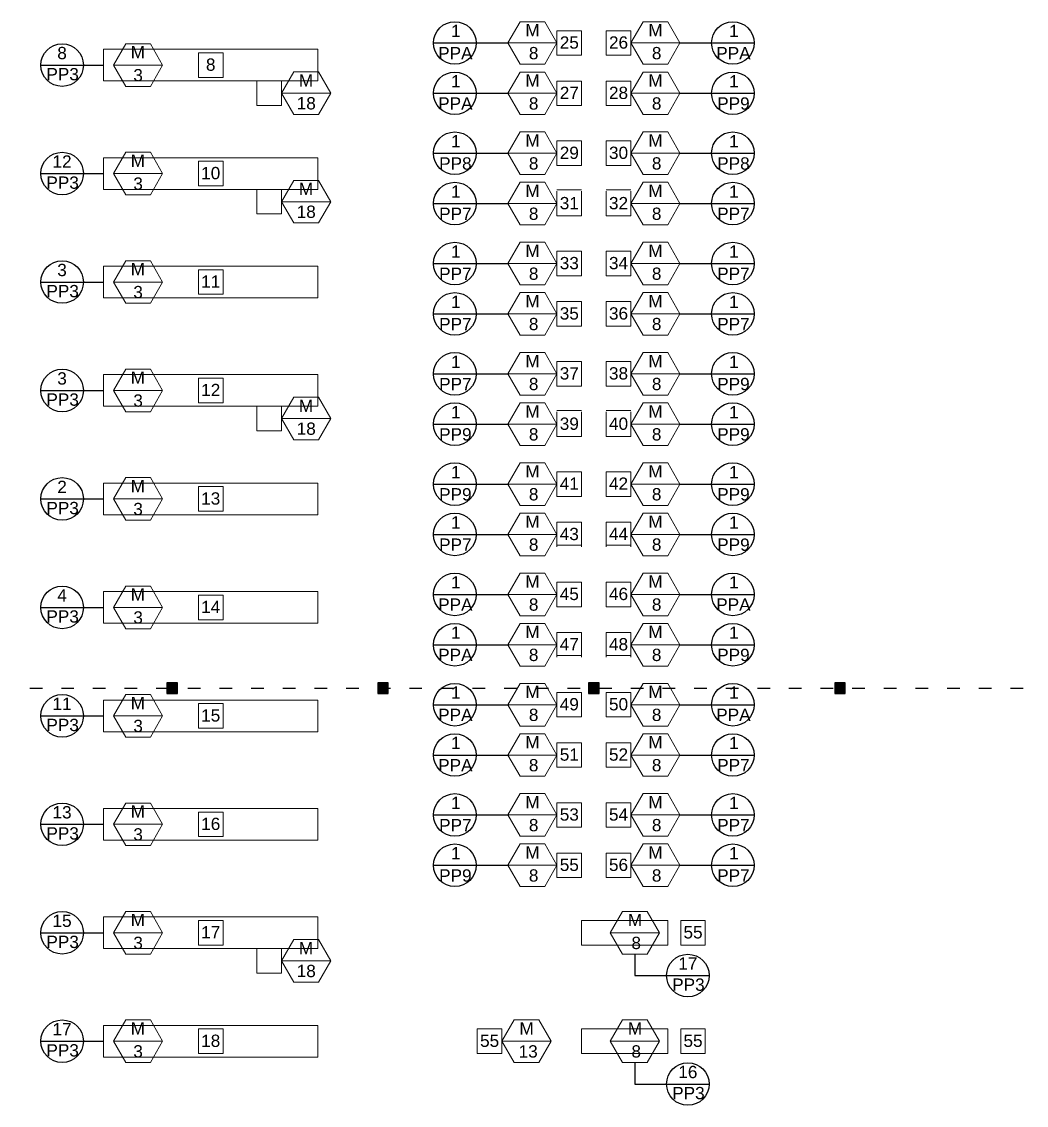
# Model space of a CAD drawing. Header units: millimetres. Extents: x 3339 to 2017737, y 4955 to 2748989.
# Drawn here: x 1590977 to 1619558, y 1249841 to 1280666 of the extents above; entities that cross this region are included whole.
import ezdxf

# ---------------------------------------------------------------- set-up
doc = ezdxf.new("R2010")
doc.units = ezdxf.units.MM
doc.header["$LTSCALE"] = 30
doc.linetypes.add('ACAD_ISO03W100', pattern=[30, 12, -18])
doc.layers.add('broken line', color=7, linetype='ACAD_ISO03W100', plot=False)
doc.layers.add('MACHINE', color=111, linetype='Continuous', lineweight=5)
doc.styles.get("Standard").update_dxf_attribs({"font": 'arial.ttf'})

msp = doc.modelspace()

# ---------------------------------------------------------------- hatches: boundary and pattern name
h = msp.add_hatch(color=2)
h.dxf.hatch_style = 1
h.paths.add_polyline_path([(1595405.787, 1261859.357), (1595105.787, 1261859.357), (1595105.787, 1261559.357), (1595405.787, 1261559.357)])
h = msp.add_hatch(color=2)
h.dxf.hatch_style = 1
h.paths.add_polyline_path([(1601405.787, 1261859.357), (1601105.787, 1261859.357), (1601105.787, 1261559.357), (1601405.787, 1261559.357)])
h = msp.add_hatch(color=2)
h.dxf.hatch_style = 1
h.paths.add_polyline_path([(1607405.787, 1261859.357), (1607105.787, 1261859.357), (1607105.787, 1261559.357), (1607405.787, 1261559.357)])
h = msp.add_hatch(color=2)
h.dxf.hatch_style = 1
h.paths.add_polyline_path([(1614405.787, 1261859.357), (1614105.787, 1261859.357), (1614105.787, 1261559.357), (1614405.787, 1261559.357)])

# ---------------------------------------------------------------- linework, layer by layer
for p, q in [((1602694.285, 1280059.493), (1603906.721, 1280059.493)), ((1603906.721, 1280059.493), (1604806.721, 1280059.493)), ((1609704.853, 1280059.493), (1610604.853, 1280059.493)), ((1610604.853, 1280059.493), (1611817.288, 1280059.493)), ((1591520.961, 1279430.659), (1592733.397, 1279430.659)), ((1592733.397, 1279430.659), (1593305.305, 1279430.659)), ((1602694.285, 1278627.889), (1603906.721, 1278627.889)), ((1603906.721, 1278627.889), (1604806.721, 1278627.889)), ((1609704.853, 1278627.889), (1610604.853, 1278627.889)), ((1610604.853, 1278627.889), (1611817.288, 1278627.889)), ((1602694.285, 1276922.381), (1603906.721, 1276922.381)), ((1603906.721, 1276922.381), (1604806.721, 1276922.381)), ((1609704.853, 1276922.381), (1610604.853, 1276922.381)), ((1610604.853, 1276922.381), (1611817.288, 1276922.381)), ((1591520.961, 1276345.401), (1592733.397, 1276345.401)), ((1592733.397, 1276345.401), (1593305.305, 1276345.401)), ((1602694.285, 1275490.777), (1603906.721, 1275490.777)), ((1603906.721, 1275490.777), (1604806.721, 1275490.777)), ((1609704.853, 1275490.777), (1610604.853, 1275490.777)), ((1610604.853, 1275490.777), (1611817.288, 1275490.777)), ((1602694.285, 1273785.27), (1603906.721, 1273785.27)), ((1603906.721, 1273785.27), (1604806.721, 1273785.27)), ((1609704.853, 1273785.27), (1610604.853, 1273785.27)), ((1610604.853, 1273785.27), (1611817.288, 1273785.27)), ((1591520.961, 1273260.142), (1592733.397, 1273260.142)), ((1592733.397, 1273260.142), (1593305.305, 1273260.142)), ((1602694.285, 1272353.666), (1603906.721, 1272353.666)), ((1603906.721, 1272353.666), (1604806.721, 1272353.666)), ((1609704.853, 1272353.666), (1610604.853, 1272353.666)), ((1610604.853, 1272353.666), (1611817.288, 1272353.666)), ((1602694.285, 1270648.158), (1603906.721, 1270648.158)), ((1603906.721, 1270648.158), (1604806.721, 1270648.158)), ((1609704.853, 1270648.158), (1610604.853, 1270648.158)), ((1610604.853, 1270648.158), (1611817.288, 1270648.158)), ((1591520.961, 1270174.884), (1592733.397, 1270174.884)), ((1592733.397, 1270174.884), (1593305.305, 1270174.884)), ((1602694.285, 1269216.554), (1603906.721, 1269216.554)), ((1603906.721, 1269216.554), (1604806.721, 1269216.554)), ((1609704.853, 1269216.554), (1610604.853, 1269216.554)), ((1610604.853, 1269216.554), (1611817.288, 1269216.554)), ((1602694.285, 1267511.046), (1603906.721, 1267511.046)), ((1603906.721, 1267511.046), (1604806.721, 1267511.046)), ((1609704.853, 1267511.046), (1610604.853, 1267511.046)), ((1610604.853, 1267511.046), (1611817.288, 1267511.046)), ((1591520.961, 1267089.625), (1592733.397, 1267089.625)), ((1592733.397, 1267089.625), (1593305.305, 1267089.625)), ((1602694.285, 1266079.442), (1603906.721, 1266079.442)), ((1603906.721, 1266079.442), (1604806.721, 1266079.442)), ((1609704.853, 1266079.442), (1610604.853, 1266079.442)), ((1610604.853, 1266079.442), (1611817.288, 1266079.442)), ((1602694.285, 1264373.935), (1603906.721, 1264373.935)), ((1603906.721, 1264373.935), (1604806.721, 1264373.935)), ((1609704.853, 1264373.935), (1610604.853, 1264373.935)), ((1610604.853, 1264373.935), (1611817.288, 1264373.935)), ((1591520.961, 1264004.366), (1592733.397, 1264004.366)), ((1592733.397, 1264004.366), (1593305.305, 1264004.366)), ((1602694.285, 1262942.331), (1603906.721, 1262942.331)), ((1603906.721, 1262942.331), (1604806.721, 1262942.331)), ((1609704.853, 1262942.331), (1610604.853, 1262942.331)), ((1610604.853, 1262942.331), (1611817.288, 1262942.331)), ((1602694.285, 1261236.823), (1603906.721, 1261236.823)), ((1603906.721, 1261236.823), (1604806.721, 1261236.823)), ((1609704.853, 1261236.823), (1610604.853, 1261236.823)), ((1610604.853, 1261236.823), (1611817.288, 1261236.823)), ((1591520.961, 1260919.108), (1592733.397, 1260919.108)), ((1592733.397, 1260919.108), (1593305.305, 1260919.108)), ((1602694.285, 1259805.219), (1603906.721, 1259805.219)), ((1603906.721, 1259805.219), (1604806.721, 1259805.219)), ((1609704.853, 1259805.219), (1610604.853, 1259805.219)), ((1610604.853, 1259805.219), (1611817.288, 1259805.219)), ((1602694.285, 1258099.711), (1603906.721, 1258099.711)), ((1603906.721, 1258099.711), (1604806.721, 1258099.711)), ((1609704.853, 1258099.711), (1610604.853, 1258099.711)), ((1610604.853, 1258099.711), (1611817.288, 1258099.711)), ((1591520.961, 1257833.849), (1592733.397, 1257833.849)), ((1592733.397, 1257833.849), (1593305.305, 1257833.849)), ((1602694.285, 1256668.108), (1603906.721, 1256668.108)), ((1603906.721, 1256668.108), (1604806.721, 1256668.108)), ((1609704.853, 1256668.108), (1610604.853, 1256668.108)), ((1610604.853, 1256668.108), (1611817.288, 1256668.108)), ((1591520.961, 1254748.591), (1592733.397, 1254748.591)), ((1592733.397, 1254748.591), (1593305.305, 1254748.591)), ((1608423.317, 1254142.373), (1608423.317, 1253531.998)), ((1608423.317, 1253531.998), (1609323.317, 1253531.998)), ((1609323.317, 1253531.998), (1610535.752, 1253531.998)), ((1591520.961, 1251663.332), (1592733.397, 1251663.332)), ((1592733.397, 1251663.332), (1593305.305, 1251663.332)), ((1608423.317, 1251057.114), (1608423.317, 1250446.739)), ((1608423.317, 1250446.739), (1609323.317, 1250446.739)), ((1609323.317, 1250446.739), (1610535.752, 1250446.739))]:
    msp.add_line(p, q)
for points in [[(1595405.787, 1261859.357), (1595105.787, 1261859.357), (1595105.787, 1261559.357), (1595405.787, 1261559.357), (1595405.787, 1261859.357)], [(1601405.787, 1261859.357), (1601105.787, 1261859.357), (1601105.787, 1261559.357), (1601405.787, 1261559.357), (1601405.787, 1261859.357)], [(1607405.787, 1261859.357), (1607105.787, 1261859.357), (1607105.787, 1261559.357), (1607405.787, 1261559.357), (1607405.787, 1261859.357)], [(1614405.787, 1261859.357), (1614105.787, 1261859.357), (1614105.787, 1261559.357), (1614405.787, 1261559.357), (1614405.787, 1261859.357)]]:
    msp.add_lwpolyline(points, close=True)
for centre in [(1603300.503, 1280059.493), (1611211.07, 1280059.493), (1592127.179, 1279430.659), (1603300.503, 1278627.889), (1611211.07, 1278627.889), (1603300.503, 1276922.381), (1611211.07, 1276922.381), (1592127.179, 1276345.401), (1603300.503, 1275490.777), (1611211.07, 1275490.777), (1603300.503, 1273785.27), (1611211.07, 1273785.27), (1592127.179, 1273260.142), (1603300.503, 1272353.666), (1611211.07, 1272353.666), (1603300.503, 1270648.158), (1611211.07, 1270648.158), (1592127.179, 1270174.884), (1603300.503, 1269216.554), (1611211.07, 1269216.554), (1603300.503, 1267511.046), (1611211.07, 1267511.046), (1592127.179, 1267089.625), (1603300.503, 1266079.442), (1611211.07, 1266079.442), (1603300.503, 1264373.935), (1611211.07, 1264373.935), (1592127.179, 1264004.366), (1603300.503, 1262942.331), (1611211.07, 1262942.331), (1603300.503, 1261236.823), (1611211.07, 1261236.823), (1592127.179, 1260919.108), (1603300.503, 1259805.219), (1611211.07, 1259805.219), (1603300.503, 1258099.711), (1611211.07, 1258099.711), (1592127.179, 1257833.849), (1603300.503, 1256668.108), (1611211.07, 1256668.108), (1592127.179, 1254748.591), (1609929.535, 1253531.998), (1592127.179, 1251663.332), (1609929.535, 1250446.739)]:
    msp.add_circle(centre, 606.218)
at = {"layer": 'broken line'}
msp.add_line((1589405.787, 1261709.537), (1620955.787, 1261709.537), dxfattribs=at)
at = {"layer": 'MACHINE'}
for p, q in [((1606205.787, 1280409.493), (1606905.787, 1280409.493)), ((1606205.787, 1279709.493), (1606205.787, 1280409.493)), ((1606905.787, 1280409.493), (1606905.787, 1279709.493)), ((1608305.787, 1280409.493), (1607605.787, 1280409.493)), ((1607605.787, 1280409.493), (1607605.787, 1279709.493)), ((1608305.787, 1279709.493), (1608305.787, 1280409.493)), ((1599405.305, 1279880.659), (1593305.305, 1279880.659)), ((1593305.305, 1279880.659), (1593305.305, 1278980.659)), ((1599405.305, 1278980.659), (1599405.305, 1279880.659)), ((1604805.787, 1280059.493), (1606205.787, 1280059.493)), ((1608304.853, 1280059.493), (1609704.853, 1280059.493)), ((1596005.305, 1279780.659), (1596705.305, 1279780.659)), ((1596005.305, 1279080.659), (1596005.305, 1279780.659)), ((1596705.305, 1279780.659), (1596705.305, 1279080.659)), ((1606905.787, 1279709.493), (1606205.787, 1279709.493)), ((1607605.787, 1279709.493), (1608305.787, 1279709.493)), ((1593588.157, 1279430.659), (1594988.157, 1279430.659)), ((1593305.305, 1278980.659), (1599405.305, 1278980.659)), ((1596705.305, 1279080.659), (1596005.305, 1279080.659)), ((1597671.353, 1278980.659), (1598371.353, 1278980.659)), ((1597671.353, 1278280.659), (1597671.353, 1278980.659)), ((1598371.353, 1278980.659), (1598371.353, 1278280.659)), ((1606205.787, 1278977.889), (1606905.787, 1278977.889)), ((1606205.787, 1278277.889), (1606205.787, 1278977.889)), ((1606905.787, 1278977.889), (1606905.787, 1278277.889)), ((1608305.787, 1278977.889), (1607605.787, 1278977.889)), ((1607605.787, 1278977.889), (1607605.787, 1278277.889)), ((1608305.787, 1278277.889), (1608305.787, 1278977.889)), ((1598371.353, 1278630.659), (1599771.353, 1278630.659)), ((1604805.787, 1278627.889), (1606205.787, 1278627.889)), ((1608304.853, 1278627.889), (1609704.853, 1278627.889)), ((1598371.353, 1278280.659), (1597671.353, 1278280.659)), ((1606905.787, 1278277.889), (1606205.787, 1278277.889)), ((1607605.787, 1278277.889), (1608305.787, 1278277.889)), ((1606205.787, 1277272.381), (1606905.787, 1277272.381)), ((1606205.787, 1276572.381), (1606205.787, 1277272.381)), ((1606905.787, 1277272.381), (1606905.787, 1276572.381)), ((1608305.787, 1277272.381), (1607605.787, 1277272.381)), ((1607605.787, 1277272.381), (1607605.787, 1276572.381)), ((1608305.787, 1276572.381), (1608305.787, 1277272.381)), ((1599405.305, 1276795.401), (1593305.305, 1276795.401)), ((1593305.305, 1276795.401), (1593305.305, 1275895.401)), ((1599405.305, 1275895.401), (1599405.305, 1276795.401)), ((1604805.787, 1276922.381), (1606205.787, 1276922.381)), ((1608304.853, 1276922.381), (1609704.853, 1276922.381)), ((1596005.305, 1276695.401), (1596705.305, 1276695.401)), ((1596005.305, 1275995.401), (1596005.305, 1276695.401)), ((1596705.305, 1276695.401), (1596705.305, 1275995.401)), ((1606905.787, 1276572.381), (1606205.787, 1276572.381)), ((1607605.787, 1276572.381), (1608305.787, 1276572.381)), ((1593588.157, 1276345.401), (1594988.157, 1276345.401)), ((1593305.305, 1275895.401), (1599405.305, 1275895.401)), ((1596705.305, 1275995.401), (1596005.305, 1275995.401)), ((1597671.353, 1275895.401), (1598371.353, 1275895.401)), ((1597671.353, 1275195.401), (1597671.353, 1275895.401)), ((1598371.353, 1275895.401), (1598371.353, 1275195.401)), ((1606205.787, 1275882.027), (1606905.787, 1275882.027)), ((1608305.787, 1275882.027), (1607605.787, 1275882.027)), ((1606205.787, 1275140.777), (1606205.787, 1275840.777)), ((1606905.787, 1275840.777), (1606905.787, 1275140.777)), ((1607605.787, 1275840.777), (1607605.787, 1275140.777)), ((1608305.787, 1275140.777), (1608305.787, 1275840.777)), ((1598371.353, 1275545.401), (1599771.353, 1275545.401)), ((1604805.787, 1275490.777), (1606205.787, 1275490.777)), ((1608304.853, 1275490.777), (1609704.853, 1275490.777)), ((1598371.353, 1275195.401), (1597671.353, 1275195.401)), ((1606905.787, 1275140.777), (1606205.787, 1275140.777)), ((1607605.787, 1275140.777), (1608305.787, 1275140.777)), ((1606205.787, 1274135.27), (1606905.787, 1274135.27)), ((1606205.787, 1273435.27), (1606205.787, 1274135.27)), ((1606905.787, 1274135.27), (1606905.787, 1273435.27)), ((1608305.787, 1274135.27), (1607605.787, 1274135.27)), ((1607605.787, 1274135.27), (1607605.787, 1273435.27)), ((1608305.787, 1273435.27), (1608305.787, 1274135.27)), ((1599405.305, 1273710.142), (1593305.305, 1273710.142)), ((1593305.305, 1273710.142), (1593305.305, 1272810.142)), ((1599405.305, 1272810.142), (1599405.305, 1273710.142)), ((1604805.787, 1273785.27), (1606205.787, 1273785.27)), ((1608304.853, 1273785.27), (1609704.853, 1273785.27)), ((1596005.305, 1273610.142), (1596705.305, 1273610.142)), ((1596005.305, 1272910.142), (1596005.305, 1273610.142)), ((1596705.305, 1273610.142), (1596705.305, 1272910.142)), ((1606905.787, 1273435.27), (1606205.787, 1273435.27)), ((1607605.787, 1273435.27), (1608305.787, 1273435.27)), ((1593588.157, 1273260.142), (1594988.157, 1273260.142)), ((1593305.305, 1272810.142), (1599405.305, 1272810.142)), ((1596705.305, 1272910.142), (1596005.305, 1272910.142)), ((1606205.787, 1272703.666), (1606905.787, 1272703.666)), ((1606205.787, 1272003.666), (1606205.787, 1272703.666)), ((1606905.787, 1272703.666), (1606905.787, 1272003.666)), ((1608305.787, 1272703.666), (1607605.787, 1272703.666)), ((1607605.787, 1272703.666), (1607605.787, 1272003.666)), ((1608305.787, 1272003.666), (1608305.787, 1272703.666)), ((1604805.787, 1272353.666), (1606205.787, 1272353.666)), ((1608304.853, 1272353.666), (1609704.853, 1272353.666)), ((1606905.787, 1272003.666), (1606205.787, 1272003.666)), ((1607605.787, 1272003.666), (1608305.787, 1272003.666)), ((1606205.787, 1270998.158), (1606905.787, 1270998.158)), ((1606205.787, 1270298.158), (1606205.787, 1270998.158)), ((1606905.787, 1270998.158), (1606905.787, 1270298.158)), ((1608305.787, 1270998.158), (1607605.787, 1270998.158)), ((1607605.787, 1270998.158), (1607605.787, 1270298.158)), ((1608305.787, 1270298.158), (1608305.787, 1270998.158)), ((1599405.305, 1270624.884), (1593305.305, 1270624.884)), ((1593305.305, 1270624.884), (1593305.305, 1269724.884)), ((1599405.305, 1269724.884), (1599405.305, 1270624.884)), ((1604805.787, 1270648.158), (1606205.787, 1270648.158)), ((1608304.853, 1270648.158), (1609704.853, 1270648.158)), ((1596005.305, 1270524.884), (1596705.305, 1270524.884)), ((1596005.305, 1269824.884), (1596005.305, 1270524.884)), ((1596705.305, 1270524.884), (1596705.305, 1269824.884)), ((1593588.157, 1270174.884), (1594988.157, 1270174.884)), ((1606905.787, 1270298.158), (1606205.787, 1270298.158)), ((1607605.787, 1270298.158), (1608305.787, 1270298.158)), ((1593305.305, 1269724.884), (1599405.305, 1269724.884)), ((1596705.305, 1269824.884), (1596005.305, 1269824.884)), ((1597671.353, 1269724.884), (1598371.353, 1269724.884)), ((1597671.353, 1269024.884), (1597671.353, 1269724.884)), ((1598371.353, 1269724.884), (1598371.353, 1269024.884)), ((1606205.787, 1269607.804), (1606905.787, 1269607.804)), ((1606205.787, 1268866.554), (1606205.787, 1269566.554)), ((1606905.787, 1269566.554), (1606905.787, 1268866.554)), ((1608305.787, 1269607.804), (1607605.787, 1269607.804)), ((1607605.787, 1269566.554), (1607605.787, 1268866.554)), ((1608305.787, 1268866.554), (1608305.787, 1269566.554)), ((1598371.353, 1269374.884), (1599771.353, 1269374.884)), ((1604805.787, 1269216.554), (1606205.787, 1269216.554)), ((1608304.853, 1269216.554), (1609704.853, 1269216.554)), ((1598371.353, 1269024.884), (1597671.353, 1269024.884)), ((1606905.787, 1268866.554), (1606205.787, 1268866.554)), ((1607605.787, 1268866.554), (1608305.787, 1268866.554)), ((1606205.787, 1267861.046), (1606905.787, 1267861.046)), ((1606205.787, 1267161.046), (1606205.787, 1267861.046)), ((1606905.787, 1267861.046), (1606905.787, 1267161.046)), ((1608305.787, 1267861.046), (1607605.787, 1267861.046)), ((1607605.787, 1267861.046), (1607605.787, 1267161.046)), ((1608305.787, 1267161.046), (1608305.787, 1267861.046)), ((1599405.305, 1267539.625), (1593305.305, 1267539.625)), ((1593305.305, 1267539.625), (1593305.305, 1266639.625)), ((1599405.305, 1266639.625), (1599405.305, 1267539.625)), ((1596005.305, 1267439.625), (1596705.305, 1267439.625)), ((1596005.305, 1266739.625), (1596005.305, 1267439.625)), ((1596705.305, 1267439.625), (1596705.305, 1266739.625)), ((1604805.787, 1267511.046), (1606205.787, 1267511.046)), ((1608304.853, 1267511.046), (1609704.853, 1267511.046)), ((1593588.157, 1267089.625), (1594988.157, 1267089.625)), ((1606905.787, 1267161.046), (1606205.787, 1267161.046)), ((1607605.787, 1267161.046), (1608305.787, 1267161.046)), ((1593305.305, 1266639.625), (1599405.305, 1266639.625)), ((1596705.305, 1266739.625), (1596005.305, 1266739.625)), ((1606205.787, 1266429.442), (1606905.787, 1266429.442)), ((1606205.787, 1265729.442), (1606205.787, 1266429.442)), ((1606905.787, 1266429.442), (1606905.787, 1265729.442)), ((1608305.787, 1266429.442), (1607605.787, 1266429.442)), ((1607605.787, 1266429.442), (1607605.787, 1265729.442)), ((1608305.787, 1265729.442), (1608305.787, 1266429.442)), ((1604805.787, 1266079.442), (1606205.787, 1266079.442)), ((1608304.853, 1266079.442), (1609704.853, 1266079.442)), ((1606905.787, 1265770.692), (1606205.787, 1265770.692)), ((1607605.787, 1265770.692), (1608305.787, 1265770.692)), ((1599405.305, 1264454.366), (1593305.305, 1264454.366)), ((1593305.305, 1264454.366), (1593305.305, 1263554.366)), ((1599405.305, 1263554.366), (1599405.305, 1264454.366)), ((1606205.787, 1264723.935), (1606905.787, 1264723.935)), ((1606205.787, 1264023.935), (1606205.787, 1264723.935)), ((1606905.787, 1264723.935), (1606905.787, 1264023.935)), ((1608305.787, 1264723.935), (1607605.787, 1264723.935)), ((1607605.787, 1264723.935), (1607605.787, 1264023.935)), ((1608305.787, 1264023.935), (1608305.787, 1264723.935)), ((1596005.305, 1264354.366), (1596705.305, 1264354.366)), ((1596005.305, 1263654.366), (1596005.305, 1264354.366)), ((1596705.305, 1264354.366), (1596705.305, 1263654.366)), ((1604805.787, 1264373.935), (1606205.787, 1264373.935)), ((1608304.853, 1264373.935), (1609704.853, 1264373.935)), ((1593588.157, 1264004.366), (1594988.157, 1264004.366)), ((1606905.787, 1264023.935), (1606205.787, 1264023.935)), ((1607605.787, 1264023.935), (1608305.787, 1264023.935)), ((1593305.305, 1263554.366), (1599405.305, 1263554.366)), ((1596705.305, 1263654.366), (1596005.305, 1263654.366)), ((1606205.787, 1263292.331), (1606905.787, 1263292.331)), ((1606205.787, 1262592.331), (1606205.787, 1263292.331)), ((1606905.787, 1263292.331), (1606905.787, 1262592.331)), ((1608305.787, 1263292.331), (1607605.787, 1263292.331)), ((1607605.787, 1263292.331), (1607605.787, 1262592.331)), ((1608305.787, 1262592.331), (1608305.787, 1263292.331)), ((1604805.787, 1262942.331), (1606205.787, 1262942.331)), ((1608304.853, 1262942.331), (1609704.853, 1262942.331)), ((1606905.787, 1262633.581), (1606205.787, 1262633.581)), ((1607605.787, 1262633.581), (1608305.787, 1262633.581)), ((1599405.305, 1261369.108), (1593305.305, 1261369.108)), ((1593305.305, 1261369.108), (1593305.305, 1260469.108)), ((1599405.305, 1260469.108), (1599405.305, 1261369.108)), ((1606205.787, 1261586.823), (1606905.787, 1261586.823)), ((1606205.787, 1260886.823), (1606205.787, 1261586.823)), ((1606905.787, 1261586.823), (1606905.787, 1260886.823)), ((1608305.787, 1261586.823), (1607605.787, 1261586.823)), ((1607605.787, 1261586.823), (1607605.787, 1260886.823)), ((1608305.787, 1260886.823), (1608305.787, 1261586.823)), ((1596005.305, 1261269.108), (1596705.305, 1261269.108)), ((1596005.305, 1260569.108), (1596005.305, 1261269.108)), ((1596705.305, 1261269.108), (1596705.305, 1260569.108)), ((1604805.787, 1261236.823), (1606205.787, 1261236.823)), ((1608304.853, 1261236.823), (1609704.853, 1261236.823)), ((1593588.157, 1260919.108), (1594988.157, 1260919.108)), ((1606905.787, 1260886.823), (1606205.787, 1260886.823)), ((1607605.787, 1260886.823), (1608305.787, 1260886.823)), ((1593305.305, 1260469.108), (1599405.305, 1260469.108)), ((1596705.305, 1260569.108), (1596005.305, 1260569.108)), ((1606205.787, 1260155.219), (1606905.787, 1260155.219)), ((1606205.787, 1259455.219), (1606205.787, 1260155.219)), ((1606905.787, 1260155.219), (1606905.787, 1259455.219)), ((1608305.787, 1260155.219), (1607605.787, 1260155.219)), ((1607605.787, 1260155.219), (1607605.787, 1259455.219)), ((1608305.787, 1259455.219), (1608305.787, 1260155.219)), ((1604805.787, 1259805.219), (1606205.787, 1259805.219)), ((1608304.853, 1259805.219), (1609704.853, 1259805.219)), ((1606905.787, 1259455.219), (1606205.787, 1259455.219)), ((1607605.787, 1259455.219), (1608305.787, 1259455.219)), ((1606205.787, 1258449.711), (1606905.787, 1258449.711)), ((1606205.787, 1257749.711), (1606205.787, 1258449.711)), ((1606905.787, 1258449.711), (1606905.787, 1257749.711)), ((1608305.787, 1258449.711), (1607605.787, 1258449.711)), ((1607605.787, 1258449.711), (1607605.787, 1257749.711)), ((1608305.787, 1257749.711), (1608305.787, 1258449.711)), ((1599405.305, 1258283.849), (1593305.305, 1258283.849)), ((1593305.305, 1258283.849), (1593305.305, 1257383.849)), ((1596005.305, 1258183.849), (1596705.305, 1258183.849)), ((1596005.305, 1257483.849), (1596005.305, 1258183.849)), ((1596705.305, 1258183.849), (1596705.305, 1257483.849)), ((1599405.305, 1257383.849), (1599405.305, 1258283.849)), ((1604805.787, 1258099.711), (1606205.787, 1258099.711)), ((1608304.853, 1258099.711), (1609704.853, 1258099.711)), ((1593588.157, 1257833.849), (1594988.157, 1257833.849)), ((1606905.787, 1257749.711), (1606205.787, 1257749.711)), ((1607605.787, 1257749.711), (1608305.787, 1257749.711)), ((1593305.305, 1257383.849), (1599405.305, 1257383.849)), ((1596705.305, 1257483.849), (1596005.305, 1257483.849)), ((1606205.787, 1257018.108), (1606905.787, 1257018.108)), ((1606205.787, 1256318.108), (1606205.787, 1257018.108)), ((1606905.787, 1257018.108), (1606905.787, 1256318.108)), ((1608305.787, 1257018.108), (1607605.787, 1257018.108)), ((1607605.787, 1257018.108), (1607605.787, 1256318.108)), ((1608305.787, 1256318.108), (1608305.787, 1257018.108)), ((1604805.787, 1256668.108), (1606205.787, 1256668.108)), ((1608304.853, 1256668.108), (1609704.853, 1256668.108)), ((1606905.787, 1256318.108), (1606205.787, 1256318.108)), ((1607605.787, 1256318.108), (1608305.787, 1256318.108)), ((1599405.305, 1255198.591), (1593305.305, 1255198.591)), ((1593305.305, 1255198.591), (1593305.305, 1254298.591)), ((1596005.305, 1255098.591), (1596705.305, 1255098.591)), ((1596005.305, 1254398.591), (1596005.305, 1255098.591)), ((1596705.305, 1255098.591), (1596705.305, 1254398.591)), ((1599405.305, 1254298.591), (1599405.305, 1255198.591)), ((1606905.787, 1255098.591), (1609354.853, 1255098.591)), ((1606905.787, 1255098.591), (1606905.787, 1254398.591)), ((1609354.853, 1254398.591), (1609354.853, 1255098.591)), ((1609725.046, 1255098.591), (1610425.046, 1255098.591)), ((1609725.046, 1254398.591), (1609725.046, 1255098.591)), ((1610425.046, 1255098.591), (1610425.046, 1254398.591)), ((1593588.157, 1254748.591), (1594988.157, 1254748.591)), ((1607723.317, 1254748.591), (1609123.317, 1254748.591)), ((1593305.305, 1254298.591), (1599405.305, 1254298.591)), ((1596705.305, 1254398.591), (1596005.305, 1254398.591)), ((1597671.353, 1254298.591), (1598371.353, 1254298.591)), ((1597671.353, 1253598.591), (1597671.353, 1254298.591)), ((1598371.353, 1254298.591), (1598371.353, 1253598.591)), ((1606905.787, 1254398.591), (1609354.853, 1254398.591)), ((1610425.046, 1254398.591), (1609725.046, 1254398.591)), ((1598371.353, 1253948.591), (1599771.353, 1253948.591)), ((1598371.353, 1253598.591), (1597671.353, 1253598.591)), ((1599405.305, 1252113.332), (1593305.305, 1252113.332)), ((1593305.305, 1252113.332), (1593305.305, 1251213.332)), ((1596005.305, 1252013.332), (1596705.305, 1252013.332)), ((1596005.305, 1251313.332), (1596005.305, 1252013.332)), ((1596705.305, 1252013.332), (1596705.305, 1251313.332)), ((1599405.305, 1251213.332), (1599405.305, 1252113.332)), ((1603938.464, 1252013.332), (1604638.464, 1252013.332)), ((1603938.464, 1251313.332), (1603938.464, 1252013.332)), ((1604638.464, 1252013.332), (1604638.464, 1251313.332)), ((1606905.787, 1252013.332), (1609354.853, 1252013.332)), ((1606905.787, 1252013.332), (1606905.787, 1251313.332)), ((1609354.853, 1251313.332), (1609354.853, 1252013.332)), ((1609725.046, 1252013.332), (1610425.046, 1252013.332)), ((1609725.046, 1251313.332), (1609725.046, 1252013.332)), ((1610425.046, 1252013.332), (1610425.046, 1251313.332)), ((1593588.157, 1251663.332), (1594988.157, 1251663.332)), ((1604637.53, 1251663.332), (1606037.53, 1251663.332)), ((1607723.317, 1251663.332), (1609123.317, 1251663.332)), ((1593305.305, 1251213.332), (1599405.305, 1251213.332)), ((1596705.305, 1251313.332), (1596005.305, 1251313.332)), ((1604638.464, 1251313.332), (1603938.464, 1251313.332)), ((1606905.787, 1251313.332), (1609354.853, 1251313.332)), ((1610425.046, 1251313.332), (1609725.046, 1251313.332))]:
    msp.add_line(p, q, dxfattribs=at)
for points in [[(1605155.787, 1280665.711), (1604805.787, 1280059.493), (1605155.787, 1279453.275), (1605855.787, 1279453.275), (1606205.787, 1280059.493), (1605855.787, 1280665.711)], [(1608654.853, 1280665.711), (1608304.853, 1280059.493), (1608654.853, 1279453.275), (1609354.853, 1279453.275), (1609704.853, 1280059.493), (1609354.853, 1280665.711)], [(1593938.157, 1280036.877), (1593588.157, 1279430.659), (1593938.157, 1278824.442), (1594638.157, 1278824.442), (1594988.157, 1279430.659), (1594638.157, 1280036.877)], [(1598721.353, 1279236.877), (1598371.353, 1278630.659), (1598721.353, 1278024.442), (1599421.353, 1278024.442), (1599771.353, 1278630.659), (1599421.353, 1279236.877)], [(1605155.787, 1279234.107), (1604805.787, 1278627.889), (1605155.787, 1278021.671), (1605855.787, 1278021.671), (1606205.787, 1278627.889), (1605855.787, 1279234.107)], [(1608654.853, 1279234.107), (1608304.853, 1278627.889), (1608654.853, 1278021.671), (1609354.853, 1278021.671), (1609704.853, 1278627.889), (1609354.853, 1279234.107)], [(1605155.787, 1277528.599), (1604805.787, 1276922.381), (1605155.787, 1276316.163), (1605855.787, 1276316.163), (1606205.787, 1276922.381), (1605855.787, 1277528.599)], [(1608654.853, 1277528.599), (1608304.853, 1276922.381), (1608654.853, 1276316.163), (1609354.853, 1276316.163), (1609704.853, 1276922.381), (1609354.853, 1277528.599)], [(1593938.157, 1276951.619), (1593588.157, 1276345.401), (1593938.157, 1275739.183), (1594638.157, 1275739.183), (1594988.157, 1276345.401), (1594638.157, 1276951.619)], [(1598721.353, 1276151.619), (1598371.353, 1275545.401), (1598721.353, 1274939.183), (1599421.353, 1274939.183), (1599771.353, 1275545.401), (1599421.353, 1276151.619)], [(1605155.787, 1276096.995), (1604805.787, 1275490.777), (1605155.787, 1274884.56), (1605855.787, 1274884.56), (1606205.787, 1275490.777), (1605855.787, 1276096.995)], [(1608654.853, 1276096.995), (1608304.853, 1275490.777), (1608654.853, 1274884.56), (1609354.853, 1274884.56), (1609704.853, 1275490.777), (1609354.853, 1276096.995)], [(1605155.787, 1274391.487), (1604805.787, 1273785.27), (1605155.787, 1273179.052), (1605855.787, 1273179.052), (1606205.787, 1273785.27), (1605855.787, 1274391.487)], [(1608654.853, 1274391.487), (1608304.853, 1273785.27), (1608654.853, 1273179.052), (1609354.853, 1273179.052), (1609704.853, 1273785.27), (1609354.853, 1274391.487)], [(1593938.157, 1273866.36), (1593588.157, 1273260.142), (1593938.157, 1272653.924), (1594638.157, 1272653.924), (1594988.157, 1273260.142), (1594638.157, 1273866.36)], [(1605155.787, 1272959.883), (1604805.787, 1272353.666), (1605155.787, 1271747.448), (1605855.787, 1271747.448), (1606205.787, 1272353.666), (1605855.787, 1272959.883)], [(1608654.853, 1272959.883), (1608304.853, 1272353.666), (1608654.853, 1271747.448), (1609354.853, 1271747.448), (1609704.853, 1272353.666), (1609354.853, 1272959.883)], [(1605155.787, 1271254.376), (1604805.787, 1270648.158), (1605155.787, 1270041.94), (1605855.787, 1270041.94), (1606205.787, 1270648.158), (1605855.787, 1271254.376)], [(1608654.853, 1271254.376), (1608304.853, 1270648.158), (1608654.853, 1270041.94), (1609354.853, 1270041.94), (1609704.853, 1270648.158), (1609354.853, 1271254.376)], [(1593938.157, 1270781.101), (1593588.157, 1270174.884), (1593938.157, 1269568.666), (1594638.157, 1269568.666), (1594988.157, 1270174.884), (1594638.157, 1270781.101)], [(1598721.353, 1269981.101), (1598371.353, 1269374.884), (1598721.353, 1268768.666), (1599421.353, 1268768.666), (1599771.353, 1269374.884), (1599421.353, 1269981.101)], [(1605155.787, 1269822.772), (1604805.787, 1269216.554), (1605155.787, 1268610.336), (1605855.787, 1268610.336), (1606205.787, 1269216.554), (1605855.787, 1269822.772)], [(1608654.853, 1269822.772), (1608304.853, 1269216.554), (1608654.853, 1268610.336), (1609354.853, 1268610.336), (1609704.853, 1269216.554), (1609354.853, 1269822.772)], [(1605155.787, 1268117.264), (1604805.787, 1267511.046), (1605155.787, 1266904.829), (1605855.787, 1266904.829), (1606205.787, 1267511.046), (1605855.787, 1268117.264)], [(1608654.853, 1268117.264), (1608304.853, 1267511.046), (1608654.853, 1266904.829), (1609354.853, 1266904.829), (1609704.853, 1267511.046), (1609354.853, 1268117.264)], [(1593938.157, 1267695.843), (1593588.157, 1267089.625), (1593938.157, 1266483.407), (1594638.157, 1266483.407), (1594988.157, 1267089.625), (1594638.157, 1267695.843)], [(1605155.787, 1266685.66), (1604805.787, 1266079.442), (1605155.787, 1265473.225), (1605855.787, 1265473.225), (1606205.787, 1266079.442), (1605855.787, 1266685.66)], [(1608654.853, 1266685.66), (1608304.853, 1266079.442), (1608654.853, 1265473.225), (1609354.853, 1265473.225), (1609704.853, 1266079.442), (1609354.853, 1266685.66)], [(1605155.787, 1264980.153), (1604805.787, 1264373.935), (1605155.787, 1263767.717), (1605855.787, 1263767.717), (1606205.787, 1264373.935), (1605855.787, 1264980.153)], [(1608654.853, 1264980.153), (1608304.853, 1264373.935), (1608654.853, 1263767.717), (1609354.853, 1263767.717), (1609704.853, 1264373.935), (1609354.853, 1264980.153)], [(1593938.157, 1264610.584), (1593588.157, 1264004.366), (1593938.157, 1263398.149), (1594638.157, 1263398.149), (1594988.157, 1264004.366), (1594638.157, 1264610.584)], [(1605155.787, 1263548.549), (1604805.787, 1262942.331), (1605155.787, 1262336.113), (1605855.787, 1262336.113), (1606205.787, 1262942.331), (1605855.787, 1263548.549)], [(1608654.853, 1263548.549), (1608304.853, 1262942.331), (1608654.853, 1262336.113), (1609354.853, 1262336.113), (1609704.853, 1262942.331), (1609354.853, 1263548.549)], [(1605155.787, 1261843.041), (1604805.787, 1261236.823), (1605155.787, 1260630.605), (1605855.787, 1260630.605), (1606205.787, 1261236.823), (1605855.787, 1261843.041)], [(1608654.853, 1261843.041), (1608304.853, 1261236.823), (1608654.853, 1260630.605), (1609354.853, 1260630.605), (1609704.853, 1261236.823), (1609354.853, 1261843.041)], [(1593938.157, 1261525.326), (1593588.157, 1260919.108), (1593938.157, 1260312.89), (1594638.157, 1260312.89), (1594988.157, 1260919.108), (1594638.157, 1261525.326)], [(1605155.787, 1260411.437), (1604805.787, 1259805.219), (1605155.787, 1259199.001), (1605855.787, 1259199.001), (1606205.787, 1259805.219), (1605855.787, 1260411.437)], [(1608654.853, 1260411.437), (1608304.853, 1259805.219), (1608654.853, 1259199.001), (1609354.853, 1259199.001), (1609704.853, 1259805.219), (1609354.853, 1260411.437)], [(1605155.787, 1258705.929), (1604805.787, 1258099.711), (1605155.787, 1257493.494), (1605855.787, 1257493.494), (1606205.787, 1258099.711), (1605855.787, 1258705.929)], [(1608654.853, 1258705.929), (1608304.853, 1258099.711), (1608654.853, 1257493.494), (1609354.853, 1257493.494), (1609704.853, 1258099.711), (1609354.853, 1258705.929)], [(1593938.157, 1258440.067), (1593588.157, 1257833.849), (1593938.157, 1257227.631), (1594638.157, 1257227.631), (1594988.157, 1257833.849), (1594638.157, 1258440.067)], [(1605155.787, 1257274.325), (1604805.787, 1256668.108), (1605155.787, 1256061.89), (1605855.787, 1256061.89), (1606205.787, 1256668.108), (1605855.787, 1257274.325)], [(1608654.853, 1257274.325), (1608304.853, 1256668.108), (1608654.853, 1256061.89), (1609354.853, 1256061.89), (1609704.853, 1256668.108), (1609354.853, 1257274.325)], [(1593938.157, 1255354.808), (1593588.157, 1254748.591), (1593938.157, 1254142.373), (1594638.157, 1254142.373), (1594988.157, 1254748.591), (1594638.157, 1255354.808)], [(1608073.317, 1255354.808), (1607723.317, 1254748.591), (1608073.317, 1254142.373), (1608773.317, 1254142.373), (1609123.317, 1254748.591), (1608773.317, 1255354.808)], [(1598721.353, 1254554.808), (1598371.353, 1253948.591), (1598721.353, 1253342.373), (1599421.353, 1253342.373), (1599771.353, 1253948.591), (1599421.353, 1254554.808)], [(1593938.157, 1252269.55), (1593588.157, 1251663.332), (1593938.157, 1251057.114), (1594638.157, 1251057.114), (1594988.157, 1251663.332), (1594638.157, 1252269.55)], [(1604987.53, 1252269.55), (1604637.53, 1251663.332), (1604987.53, 1251057.114), (1605687.53, 1251057.114), (1606037.53, 1251663.332), (1605687.53, 1252269.55)], [(1608073.317, 1252269.55), (1607723.317, 1251663.332), (1608073.317, 1251057.114), (1608773.317, 1251057.114), (1609123.317, 1251663.332), (1608773.317, 1252269.55)]]:
    msp.add_lwpolyline(points, close=True, dxfattribs=at)

# ---------------------------------------------------------------- texts
at = {"char_height": 350, "attachment_point": 1}
for s, width, gutter_width, insert in [('1', 551.54222, 2757.711, (1603193.37, 1280577.784)), ('1', 551.54222, 2757.711, (1611103.938, 1280577.784)), ('\\pxqc;8', 940.36339, 2757.711, (1591656.041, 1279948.375)), ('\\pxi-0.2932,l1,qc,t0,0.39397,1;PPA', 743.97372, 2002.986, (1602819.096, 1279944.585)), ('\\pxi-0.2932,l1,qc,t0,0.39397,1;PPA', 743.97372, 2002.986, (1610729.663, 1279944.585)), ('\\pxqc,t0.39537;PP3', 377.35925, 1886.796, (1591953.629, 1279347.275)), ('1', 551.54222, 2757.711, (1603193.37, 1279146.18)), ('1', 551.54222, 2757.711, (1611103.938, 1279146.18)), ('\\pxi-0.2932,l1,qc,t0,0.39397,1;PPA', 743.97372, 2002.986, (1602819.096, 1278512.981)), ('\\pxi-0.2932,l1,qc,t0,0.39397,1;PP9', 743.97372, 2002.986, (1610729.663, 1278512.981)), ('1', 551.54222, 2757.711, (1603193.37, 1277440.672)), ('1', 551.54222, 2757.711, (1611103.938, 1277440.672)), ('\\pxqc;12', 940.36339, 2757.711, (1591656.041, 1276863.116)), ('\\pxi-0.2932,l1,qc,t0,0.39397,1;PP8', 743.97372, 2002.986, (1602819.096, 1276807.474)), ('\\pxi-0.2932,l1,qc,t0,0.39397,1;PP8', 743.97372, 2002.986, (1610729.663, 1276807.474)), ('\\pxqc,t0.39537;PP3', 377.35925, 1886.796, (1591953.629, 1276262.017)), ('1', 551.54222, 2757.711, (1603193.37, 1276009.068)), ('1', 551.54222, 2757.711, (1611103.938, 1276009.068)), ('\\pxi-0.2932,l1,qc,t0,0.39397,1;PP7', 743.97372, 2002.986, (1602819.096, 1275375.87)), ('\\pxi-0.2932,l1,qc,t0,0.39397,1;PP7', 743.97372, 2002.986, (1610729.663, 1275375.87)), ('1', 551.54222, 2757.711, (1603193.37, 1274303.56)), ('1', 551.54222, 2757.711, (1611103.938, 1274303.56)), ('\\pxqc;3', 940.36339, 2757.711, (1591656.041, 1273777.858)), ('\\pxi-0.2932,l1,qc,t0,0.39397,1;PP7', 743.97372, 2002.986, (1602819.096, 1273670.362)), ('\\pxi-0.2932,l1,qc,t0,0.39397,1;PP7', 743.97372, 2002.986, (1610729.663, 1273670.362)), ('\\pxqc,t0.39537;PP3', 377.35925, 1886.796, (1591953.629, 1273176.758)), ('1', 551.54222, 2757.711, (1603193.37, 1272871.957)), ('1', 551.54222, 2757.711, (1611103.938, 1272871.957)), ('\\pxi-0.2932,l1,qc,t0,0.39397,1;PP7', 743.97372, 2002.986, (1602819.096, 1272238.758)), ('\\pxi-0.2932,l1,qc,t0,0.39397,1;PP7', 743.97372, 2002.986, (1610729.663, 1272238.758)), ('1', 551.54222, 2757.711, (1603193.37, 1271166.449)), ('1', 551.54222, 2757.711, (1611103.938, 1271166.449)), ('\\pxqc;3', 940.36339, 2757.711, (1591656.041, 1270692.599)), ('\\pxi-0.2932,l1,qc,t0,0.39397,1;PP7', 743.97372, 2002.986, (1602819.096, 1270533.251)), ('\\pxi-0.2932,l1,qc,t0,0.39397,1;PP9', 743.97372, 2002.986, (1610729.663, 1270533.251)), ('\\pxqc,t0.39537;PP3', 377.35925, 1886.796, (1591953.629, 1270091.499)), ('1', 551.54222, 2757.711, (1603193.37, 1269734.845)), ('1', 551.54222, 2757.711, (1611103.938, 1269734.845)), ('\\pxi-0.2932,l1,qc,t0,0.39397,1;PP9', 743.97372, 2002.986, (1602819.096, 1269101.647)), ('\\pxi-0.2932,l1,qc,t0,0.39397,1;PP9', 743.97372, 2002.986, (1610729.663, 1269101.647)), ('1', 551.54222, 2757.711, (1603193.37, 1268029.337)), ('1', 551.54222, 2757.711, (1611103.938, 1268029.337)), ('\\pxqc;2', 940.36339, 2757.711, (1591656.041, 1267607.341)), ('\\pxi-0.2932,l1,qc,t0,0.39397,1;PP9', 743.97372, 2002.986, (1602819.096, 1267396.139)), ('\\pxi-0.2932,l1,qc,t0,0.39397,1;PP9', 743.97372, 2002.986, (1610729.663, 1267396.139)), ('\\pxqc,t0.39537;PP3', 377.35925, 1886.796, (1591953.629, 1267006.241)), ('1', 551.54222, 2757.711, (1603193.37, 1266597.733)), ('1', 551.54222, 2757.711, (1611103.938, 1266597.733)), ('\\pxi-0.2932,l1,qc,t0,0.39397,1;PP7', 743.97372, 2002.986, (1602819.096, 1265964.535)), ('\\pxi-0.2932,l1,qc,t0,0.39397,1;PP9', 743.97372, 2002.986, (1610729.663, 1265964.535)), ('1', 551.54222, 2757.711, (1603193.37, 1264892.226)), ('1', 551.54222, 2757.711, (1611103.938, 1264892.226)), ('\\pxqc;4', 940.36339, 2757.711, (1591656.041, 1264522.082)), ('\\pxi-0.2932,l1,qc,t0,0.39397,1;PPA', 743.97372, 2002.986, (1602819.096, 1264259.027)), ('\\pxi-0.2932,l1,qc,t0,0.39397,1;PPA', 743.97372, 2002.986, (1610729.663, 1264259.027)), ('\\pxqc,t0.39537;PP3', 377.35925, 1886.796, (1591953.629, 1263920.982)), ('1', 551.54222, 2757.711, (1603193.37, 1263460.622)), ('1', 551.54222, 2757.711, (1611103.938, 1263460.622)), ('\\pxi-0.2932,l1,qc,t0,0.39397,1;PPA', 743.97372, 2002.986, (1602819.096, 1262827.423)), ('\\pxi-0.2932,l1,qc,t0,0.39397,1;PP9', 743.97372, 2002.986, (1610729.663, 1262827.423)), ('1', 551.54222, 2757.711, (1603193.37, 1261755.114)), ('1', 551.54222, 2757.711, (1611103.938, 1261755.114)), ('\\pxqc;11', 940.36339, 2757.711, (1591656.041, 1261436.824)), ('\\pxi-0.2932,l1,qc,t0,0.39397,1;PPA', 743.97372, 2002.986, (1602819.096, 1261121.916)), ('\\pxi-0.2932,l1,qc,t0,0.39397,1;PPA', 743.97372, 2002.986, (1610729.663, 1261121.916)), ('\\pxqc,t0.39537;PP3', 377.35925, 1886.796, (1591953.629, 1260835.724)), ('1', 551.54222, 2757.711, (1603193.37, 1260323.51)), ('1', 551.54222, 2757.711, (1611103.938, 1260323.51)), ('\\pxi-0.2932,l1,qc,t0,0.39397,1;PPA', 743.97372, 2002.986, (1602819.096, 1259690.312)), ('\\pxi-0.2932,l1,qc,t0,0.39397,1;PP7', 743.97372, 2002.986, (1610729.663, 1259690.312)), ('1', 551.54222, 2757.711, (1603193.37, 1258618.002)), ('1', 551.54222, 2757.711, (1611103.938, 1258618.002)), ('\\pxqc;13', 940.36339, 2757.711, (1591656.041, 1258351.565)), ('\\pxi-0.2932,l1,qc,t0,0.39397,1;PP7', 743.97372, 2002.986, (1602819.096, 1257984.804)), ('\\pxi-0.2932,l1,qc,t0,0.39397,1;PP7', 743.97372, 2002.986, (1610729.663, 1257984.804)), ('\\pxqc,t0.39537;PP3', 377.35925, 1886.796, (1591953.629, 1257750.465)), ('1', 551.54222, 2757.711, (1603193.37, 1257186.398)), ('1', 551.54222, 2757.711, (1611103.938, 1257186.398)), ('\\pxi-0.2932,l1,qc,t0,0.39397,1;PP9', 743.97372, 2002.986, (1602819.096, 1256553.2)), ('\\pxi-0.2932,l1,qc,t0,0.39397,1;PP7', 743.97372, 2002.986, (1610729.663, 1256553.2)), ('\\pxqc;15', 940.36339, 2757.711, (1591656.041, 1255266.306)), ('\\pxqc,t0.39537;PP3', 377.35925, 1886.796, (1591953.629, 1254665.207)), ('\\pxqc;17', 940.36339, 2757.711, (1609458.397, 1254049.713)), ('\\pxqc,t0.39537;PP3', 377.35925, 1886.796, (1609755.985, 1253448.614)), ('\\pxqc;17', 940.36339, 2757.711, (1591656.041, 1252181.048)), ('\\pxqc,t0.39537;PP3', 377.35925, 1886.796, (1591953.629, 1251579.948)), ('\\pxqc;16', 940.36339, 2757.711, (1609458.397, 1250964.455)), ('\\pxqc,t0.39537;PP3', 377.35925, 1886.796, (1609755.985, 1250363.355))]:
    msp.add_mtext_dynamic_manual_height_columns(s, width=width, gutter_width=gutter_width, heights=[0], dxfattribs=dict(at, insert=insert))
at = {"layer": 'MACHINE', "char_height": 350}
for s, width, gutter_width, heights, insert, attachment_point in [('\\pxqc,t0,1;M', 1091.93372, 2002.986, [0], (1604963.144, 1280598.555), 1), ('\\pxqc,t0,1;M', 1091.93372, 2002.986, [0], (1608462.21, 1280598.555), 1), ('\\pxi-0.41722,l1,qc;25', 350, 2757.711, [0], (1606629.801, 1280248.019), 3), ('\\pxi-0.41722,l1,qc;26', 350, 2757.711, [0], (1608029.801, 1280248.019), 3), ('\\pxqc,t0,1;M', 1073.77782, 2002.986, [0], (1593745.514, 1279969.722), 1), ('8', 551.54222, 2757.711, [0], (1605406.241, 1279946.051), 1), ('8', 551.54222, 2757.711, [0], (1608905.306, 1279946.051), 1), ('\\pxqc;8', 700, 2757.711, [329.16], (1596005.305, 1279619.185), 1), ('\\pxqc;3', 1274.05619, 2757.711, [0], (1593652.41, 1279319.369), 1), ('\\pxqc,t0,1;M', 1073.77782, 2002.986, [0], (1598528.71, 1279169.722), 1), ('\\pxqc,t0,1;M', 1091.93372, 2002.986, [0], (1604963.144, 1279166.952), 1), ('\\pxqc,t0,1;M', 1091.93372, 2002.986, [0], (1608462.21, 1279166.952), 1), ('\\pxi-0.41722,l1,qc;27', 350, 2757.711, [0], (1606629.801, 1278816.415), 3), ('\\pxi-0.41722,l1,qc;28', 350, 2757.711, [0], (1608029.801, 1278816.415), 3), ('\\pxqc;18', 1274.05619, 2757.711, [0], (1598435.607, 1278519.369), 1), ('8', 551.54222, 2757.711, [0], (1605406.241, 1278514.447), 1), ('8', 551.54222, 2757.711, [0], (1608905.306, 1278514.447), 1), ('\\pxqc,t0,1;M', 1091.93372, 2002.986, [0], (1604963.144, 1277461.444), 1), ('\\pxqc,t0,1;M', 1091.93372, 2002.986, [0], (1608462.21, 1277461.444), 1), ('\\pxi-0.41722,l1,qc;29', 350, 2757.711, [0], (1606629.801, 1277110.907), 3), ('\\pxi-0.41722,l1,qc;30', 350, 2757.711, [0], (1608029.801, 1277110.907), 3), ('\\pxqc,t0,1;M', 1073.77782, 2002.986, [0], (1593745.514, 1276884.463), 1), ('8', 551.54222, 2757.711, [0], (1605406.241, 1276808.939), 1), ('8', 551.54222, 2757.711, [0], (1608905.306, 1276808.939), 1), ('\\pxqc;10', 700, 2757.711, [329.16], (1596005.305, 1276533.927), 1), ('\\pxqc;3', 1274.05619, 2757.711, [0], (1593652.41, 1276234.111), 1), ('\\pxqc,t0,1;M', 1073.77782, 2002.986, [0], (1598528.71, 1276084.463), 1), ('\\pxqc,t0,1;M', 1091.93372, 2002.986, [0], (1604963.144, 1276029.84), 1), ('\\pxqc,t0,1;M', 1091.93372, 2002.986, [0], (1608462.21, 1276029.84), 1), ('\\pxi-0.41722,l1,qc;31', 350, 2757.711, [0], (1606629.801, 1275679.303), 3), ('\\pxi-0.41722,l1,qc;32', 350, 2757.711, [0], (1608029.801, 1275679.303), 3), ('\\pxqc;18', 1274.05619, 2757.711, [0], (1598435.607, 1275434.111), 1), ('8', 551.54222, 2757.711, [0], (1605406.241, 1275377.335), 1), ('8', 551.54222, 2757.711, [0], (1608905.306, 1275377.335), 1), ('\\pxqc,t0,1;M', 1091.93372, 2002.986, [0], (1604963.144, 1274324.332), 1), ('\\pxqc,t0,1;M', 1091.93372, 2002.986, [0], (1608462.21, 1274324.332), 1), ('\\pxqc,t0,1;M', 1073.77782, 2002.986, [0], (1593745.514, 1273799.205), 1), ('\\pxi-0.41722,l1,qc;33', 350, 2757.711, [0], (1606629.801, 1273973.796), 3), ('\\pxi-0.41722,l1,qc;34', 350, 2757.711, [0], (1608029.801, 1273973.796), 3), ('\\pxqc;11', 700, 2757.711, [329.16], (1596005.305, 1273448.668), 1), ('8', 551.54222, 2757.711, [0], (1605406.241, 1273671.828), 1), ('8', 551.54222, 2757.711, [0], (1608905.306, 1273671.828), 1), ('\\pxqc;3', 1274.05619, 2757.711, [0], (1593652.41, 1273148.852), 1), ('\\pxqc,t0,1;M', 1091.93372, 2002.986, [0], (1604963.144, 1272892.728), 1), ('\\pxqc,t0,1;M', 1091.93372, 2002.986, [0], (1608462.21, 1272892.728), 1), ('\\pxi-0.41722,l1,qc;35', 350, 2757.711, [0], (1606629.801, 1272542.192), 3), ('\\pxi-0.41722,l1,qc;36', 350, 2757.711, [0], (1608029.801, 1272542.192), 3), ('8', 551.54222, 2757.711, [0], (1605406.241, 1272240.224), 1), ('8', 551.54222, 2757.711, [0], (1608905.306, 1272240.224), 1), ('\\pxqc,t0,1;M', 1091.93372, 2002.986, [0], (1604963.144, 1271187.221), 1), ('\\pxqc,t0,1;M', 1091.93372, 2002.986, [0], (1608462.21, 1271187.221), 1), ('\\pxqc,t0,1;M', 1073.77782, 2002.986, [0], (1593745.514, 1270713.946), 1), ('\\pxi-0.41722,l1,qc;37', 350, 2757.711, [0], (1606629.801, 1270836.684), 3), ('\\pxi-0.41722,l1,qc;38', 350, 2757.711, [0], (1608029.801, 1270836.684), 3), ('\\pxqc;12', 700, 2757.711, [329.16], (1596005.305, 1270363.41), 1), ('8', 551.54222, 2757.711, [0], (1605406.241, 1270534.716), 1), ('8', 551.54222, 2757.711, [0], (1608905.306, 1270534.716), 1), ('\\pxqc;3', 1274.05619, 2757.711, [0], (1593652.41, 1270063.593), 1), ('\\pxqc,t0,1;M', 1073.77782, 2002.986, [0], (1598528.71, 1269913.946), 1), ('\\pxqc,t0,1;M', 1091.93372, 2002.986, [0], (1604963.144, 1269755.617), 1), ('\\pxqc,t0,1;M', 1091.93372, 2002.986, [0], (1608462.21, 1269755.617), 1), ('\\pxi-0.41722,l1,qc;39', 350, 2757.711, [0], (1606629.801, 1269405.08), 3), ('\\pxi-0.41722,l1,qc;40', 350, 2757.711, [0], (1608029.801, 1269405.08), 3), ('\\pxqc;18', 1274.05619, 2757.711, [0], (1598435.607, 1269263.593), 1), ('8', 551.54222, 2757.711, [0], (1605406.241, 1269103.112), 1), ('8', 551.54222, 2757.711, [0], (1608905.306, 1269103.112), 1), ('\\pxqc,t0,1;M', 1091.93372, 2002.986, [0], (1604963.144, 1268050.109), 1), ('\\pxqc,t0,1;M', 1091.93372, 2002.986, [0], (1608462.21, 1268050.109), 1), ('\\pxqc,t0,1;M', 1073.77782, 2002.986, [0], (1593745.514, 1267628.688), 1), ('\\pxi-0.41722,l1,qc;41', 350, 2757.711, [0], (1606629.801, 1267699.572), 3), ('\\pxi-0.41722,l1,qc;42', 350, 2757.711, [0], (1608029.801, 1267699.572), 3), ('\\pxqc;13', 700, 2757.711, [329.16], (1596005.305, 1267278.151), 1), ('8', 551.54222, 2757.711, [0], (1605406.241, 1267397.604), 1), ('8', 551.54222, 2757.711, [0], (1608905.306, 1267397.604), 1), ('\\pxqc;3', 1274.05619, 2757.711, [0], (1593652.41, 1266978.335), 1), ('\\pxqc,t0,1;M', 1091.93372, 2002.986, [0], (1604963.144, 1266618.505), 1), ('\\pxqc,t0,1;M', 1091.93372, 2002.986, [0], (1608462.21, 1266618.505), 1), ('\\pxi-0.41722,l1,qc;43', 350, 2757.711, [0], (1606629.801, 1266267.969), 3), ('\\pxi-0.41722,l1,qc;44', 350, 2757.711, [0], (1608029.801, 1266267.969), 3), ('8', 551.54222, 2757.711, [0], (1605406.241, 1265966), 1), ('8', 551.54222, 2757.711, [0], (1608905.306, 1265966), 1), ('\\pxqc,t0,1;M', 1091.93372, 2002.986, [0], (1604963.144, 1264912.997), 1), ('\\pxqc,t0,1;M', 1091.93372, 2002.986, [0], (1608462.21, 1264912.997), 1), ('\\pxqc,t0,1;M', 1073.77782, 2002.986, [0], (1593745.514, 1264543.429), 1), ('\\pxi-0.41722,l1,qc;45', 350, 2757.711, [0], (1606629.801, 1264562.461), 3), ('\\pxi-0.41722,l1,qc;46', 350, 2757.711, [0], (1608029.801, 1264562.461), 3), ('\\pxqc;14', 700, 2757.711, [329.16], (1596005.305, 1264192.892), 1), ('8', 551.54222, 2757.711, [0], (1605406.241, 1264260.493), 1), ('8', 551.54222, 2757.711, [0], (1608905.306, 1264260.493), 1), ('\\pxqc;3', 1274.05619, 2757.711, [0], (1593652.41, 1263893.076), 1), ('\\pxqc,t0,1;M', 1091.93372, 2002.986, [0], (1604963.144, 1263481.393), 1), ('\\pxqc,t0,1;M', 1091.93372, 2002.986, [0], (1608462.21, 1263481.393), 1), ('\\pxi-0.41722,l1,qc;47', 350, 2757.711, [0], (1606629.801, 1263130.857), 3), ('\\pxi-0.41722,l1,qc;48', 350, 2757.711, [0], (1608029.801, 1263130.857), 3), ('8', 551.54222, 2757.711, [0], (1605406.241, 1262828.889), 1), ('8', 551.54222, 2757.711, [0], (1608905.306, 1262828.889), 1), ('\\pxqc,t0,1;M', 1091.93372, 2002.986, [0], (1604963.144, 1261775.886), 1), ('\\pxqc,t0,1;M', 1091.93372, 2002.986, [0], (1608462.21, 1261775.886), 1), ('\\pxqc,t0,1;M', 1073.77782, 2002.986, [0], (1593745.514, 1261458.17), 1), ('\\pxi-0.41722,l1,qc;49', 350, 2757.711, [0], (1606629.801, 1261425.349), 3), ('\\pxi-0.41722,l1,qc;50', 350, 2757.711, [0], (1608029.801, 1261425.349), 3), ('\\pxqc;15', 700, 2757.711, [329.16], (1596005.305, 1261107.634), 1), ('8', 551.54222, 2757.711, [0], (1605406.241, 1261123.381), 1), ('8', 551.54222, 2757.711, [0], (1608905.306, 1261123.381), 1), ('\\pxqc;3', 1274.05619, 2757.711, [0], (1593652.41, 1260807.818), 1), ('\\pxqc,t0,1;M', 1091.93372, 2002.986, [0], (1604963.144, 1260344.282), 1), ('\\pxqc,t0,1;M', 1091.93372, 2002.986, [0], (1608462.21, 1260344.282), 1), ('\\pxi-0.41722,l1,qc;51', 350, 2757.711, [0], (1606629.801, 1259993.745), 3), ('\\pxi-0.41722,l1,qc;52', 350, 2757.711, [0], (1608029.801, 1259993.745), 3), ('8', 551.54222, 2757.711, [0], (1605406.241, 1259691.777), 1), ('8', 551.54222, 2757.711, [0], (1608905.306, 1259691.777), 1), ('\\pxqc,t0,1;M', 1091.93372, 2002.986, [0], (1604963.144, 1258638.774), 1), ('\\pxqc,t0,1;M', 1091.93372, 2002.986, [0], (1608462.21, 1258638.774), 1), ('\\pxqc,t0,1;M', 1073.77782, 2002.986, [0], (1593745.514, 1258372.912), 1), ('\\pxi-0.41722,l1,qc;53', 350, 2757.711, [0], (1606629.801, 1258288.238), 3), ('\\pxi-0.41722,l1,qc;54', 350, 2757.711, [0], (1608029.801, 1258288.238), 3), ('\\pxqc;16', 700, 2757.711, [329.16], (1596005.305, 1258022.375), 1), ('8', 551.54222, 2757.711, [0], (1605406.241, 1257986.269), 1), ('8', 551.54222, 2757.711, [0], (1608905.306, 1257986.269), 1), ('\\pxqc;3', 1274.05619, 2757.711, [0], (1593652.41, 1257722.559), 1), ('\\pxqc,t0,1;M', 1091.93372, 2002.986, [0], (1604963.144, 1257207.17), 1), ('\\pxqc,t0,1;M', 1091.93372, 2002.986, [0], (1608462.21, 1257207.17), 1), ('\\pxi-0.41722,l1,qc;55', 350, 2757.711, [0], (1606629.801, 1256856.634), 3), ('\\pxi-0.41722,l1,qc;56', 350, 2757.711, [0], (1608029.801, 1256856.634), 3), ('8', 551.54222, 2757.711, [0], (1605406.241, 1256554.666), 1), ('8', 551.54222, 2757.711, [0], (1608905.306, 1256554.666), 1), ('\\pxqc,t0,1;M', 1073.77782, 2002.986, [0], (1593745.514, 1255287.653), 1), ('\\pxqc,t0,1;M', 1091.93372, 2002.986, [0], (1607880.674, 1255287.653), 1), ('\\pxqc;17', 700, 2757.711, [329.16], (1596005.305, 1254937.117), 1), ('\\pxi-0.41722,l1,qc;55', 350, 2757.711, [0], (1610149.06, 1254937.117), 3), ('\\pxqc;3', 1274.05619, 2757.711, [0], (1593652.41, 1254637.3), 1), ('8', 551.54222, 2757.711, [0], (1608323.771, 1254635.149), 1), ('\\pxqc,t0,1;M', 1073.77782, 2002.986, [0], (1598528.71, 1254487.653), 1), ('\\pxqc;18', 1274.05619, 2757.711, [0], (1598435.607, 1253837.3), 1), ('\\pxqc,t0,1;M', 1073.77782, 2002.986, [0], (1593745.514, 1252202.395), 1), ('\\pxqc,t0,1;M', 1091.93372, 2002.986, [0], (1604794.887, 1252202.395), 1), ('\\pxqc,t0,1;M', 1091.93372, 2002.986, [0], (1607880.674, 1252202.395), 1), ('\\pxqc;18', 700, 2757.711, [329.16], (1596005.305, 1251851.858), 1), ('\\pxi-0.41722,l1,qc;55', 350, 2757.711, [0], (1604362.478, 1251851.858), 3), ('\\pxi-0.41722,l1,qc;55', 350, 2757.711, [0], (1610149.06, 1251851.858), 3), ('\\pxqc;3', 1274.05619, 2757.711, [0], (1593652.41, 1251552.042), 1), ('\\pxr1.57583,t1;13', 551.54222, 2757.711, [0], (1605114.278, 1251549.89), 1), ('8', 551.54222, 2757.711, [0], (1608323.771, 1251549.89), 1)]:
    msp.add_mtext_dynamic_manual_height_columns(s, width=width, gutter_width=gutter_width, heights=heights, dxfattribs=dict(at, insert=insert, attachment_point=attachment_point))

doc.saveas('drawing.dxf')
